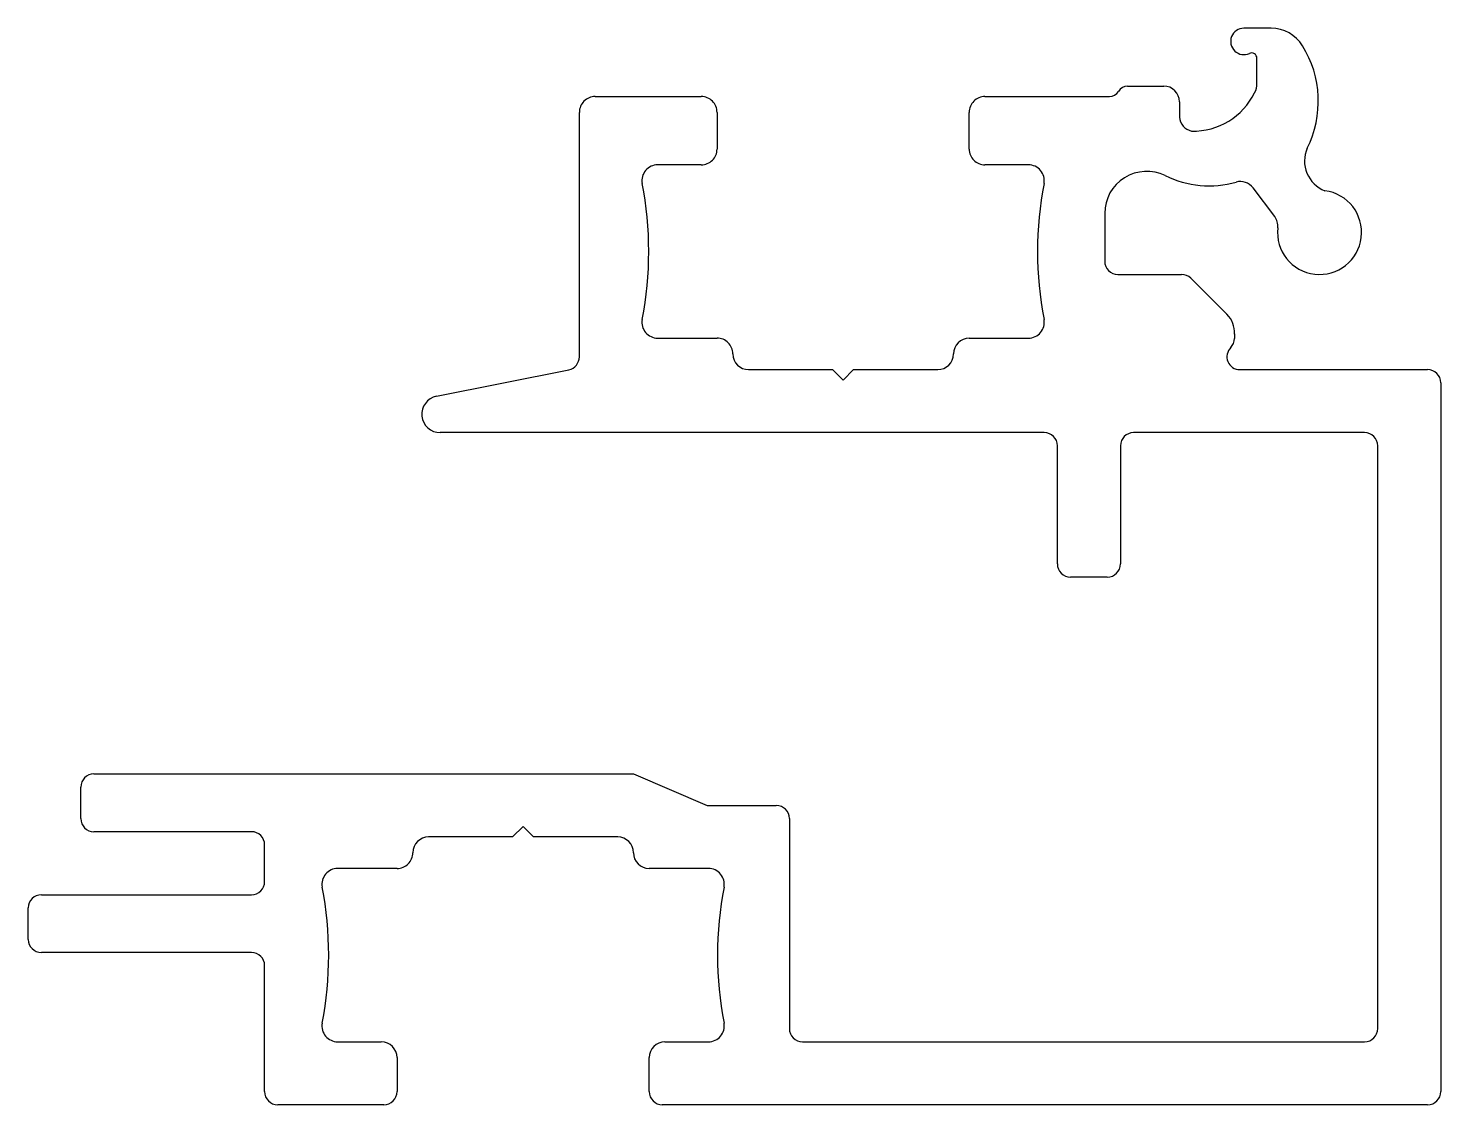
# Model space of a CAD drawing. Extents: x 61.6 to 88.5, y 27.2 to 47.7.
import ezdxf

# ---------------------------------------------------------------- set-up
doc = ezdxf.new("R2010")
doc.units = 0
doc.layers.get('0').update_dxf_attribs({"linetype": 'CONTINUOUS'})

msp = doc.modelspace()

# ---------------------------------------------------------------- linework, layer by layer
for p, q in [((85.283, 47.689), (84.764, 47.689)), ((85.88, 47.354), (85.881, 47.355)), ((85.012, 46.638), (85.012, 47.118)), ((82.552, 46.587), (83.238, 46.587)), ((72.415, 46.387), (74.436, 46.387)), ((79.836, 46.387), (82.205, 46.387)), ((83.538, 46.287), (83.538, 45.998)), ((72.115, 41.431), (72.115, 46.087)), ((74.736, 46.087), (74.736, 45.387)), ((79.536, 45.387), (79.536, 46.087)), ((74.436, 45.087), (73.606, 45.087)), ((80.665, 45.087), (79.836, 45.087)), ((85.352, 44.102), (84.939, 44.649)), ((82.115, 44.163), (82.115, 43.25)), ((82.365, 43), (83.578, 43)), ((83.755, 42.927), (84.441, 42.241)), ((73.606, 41.787), (74.736, 41.787)), ((79.536, 41.787), (80.665, 41.787)), ((84.587, 41.866), (84.587, 41.783)), ((69.396, 40.68), (71.914, 41.186)), ((75.335, 41.187), (75.336, 41.187)), ((75.336, 41.187), (76.936, 41.187)), ((76.936, 41.187), (77.136, 40.987)), ((77.136, 40.987), (77.336, 41.187)), ((77.336, 41.187), (78.936, 41.187)), ((84.688, 41.187), (88.262, 41.187)), ((88.512, 40.937), (88.512, 27.437)), ((80.965, 39.987), (69.465, 39.987)), ((87.062, 39.987), (82.665, 39.987)), ((81.215, 37.487), (81.215, 39.737)), ((82.415, 39.737), (82.415, 37.487)), ((87.312, 28.637), (87.312, 39.737)), ((82.165, 37.237), (81.465, 37.237)), ((62.874, 33.487), (73.143, 33.487)), ((73.143, 33.487), (74.549, 32.887)), ((62.624, 32.637), (62.624, 33.237)), ((74.549, 32.887), (75.863, 32.887)), ((76.113, 32.637), (76.113, 28.637)), ((65.874, 32.387), (62.874, 32.387)), ((69.244, 32.287), (69.244, 32.287)), ((70.844, 32.287), (69.244, 32.287)), ((71.044, 32.487), (70.844, 32.287)), ((71.244, 32.287), (71.044, 32.487)), ((72.845, 32.287), (71.244, 32.287)), ((66.124, 31.437), (66.124, 32.137)), ((68.644, 31.687), (67.515, 31.687)), ((74.574, 31.687), (73.444, 31.687)), ((61.624, 30.337), (61.624, 30.937)), ((61.874, 31.187), (65.874, 31.187)), ((65.874, 30.087), (61.874, 30.087)), ((66.124, 27.437), (66.124, 29.837)), ((67.515, 28.387), (68.344, 28.387)), ((73.744, 28.387), (74.574, 28.387)), ((76.363, 28.387), (87.062, 28.387)), ((68.644, 28.087), (68.644, 27.437)), ((73.444, 27.437), (73.444, 28.087)), ((68.394, 27.187), (66.374, 27.187)), ((88.262, 27.187), (73.694, 27.187))]:
    msp.add_line(p, q)
for centre, radius, start, end in [((84.764, 47.437), 0.251, 90, 294.8673), ((85.283, 46.989), 0.7, 31.4925, 90), ((84.182, 46.3), 2, 333.3666, 31.8171), ((84.912, 47.118), 0.1, 0, 114.8673), ((82.552, 46.387), 0.2, 90.0014, 150.0009), ((83.238, 46.287), 0.3, 0.0018, 90.0005), ((84.713, 46.615), 0.3, 328.8894, 4.3512), ((72.415, 46.087), 0.3, 90.0004, 180.0011), ((74.436, 46.087), 0.3, 0.0004, 90.0005), ((79.836, 46.087), 0.3, 90.0004, 180.0009), ((82.205, 46.587), 0.2, 269.9971, 329.9992), ((83.801, 47.03), 1.3, 268.6159, 333.9731), ((83.837, 46.023), 0.3, 184.841, 257.1957), ((74.436, 45.387), 0.3, 269.9999, 0.0009), ((79.836, 45.387), 0.3, 180.0014, 270.003), ((86.529, 45.162), 0.61, 156.6113, 248.5519), ((73.606, 44.787), 0.3, 89.9998, 190.232), ((80.665, 44.787), 0.3, 349.7681, 89.9981), ((82.915, 44.163), 0.8, 63.8482, 180), ((66.636, 43.437), 6.8, 349.0069, 10.9932), ((87.636, 43.437), 6.8, 169.0068, 190.9932), ((84.105, 46.587), 1.9, 243.8482, 285.6754), ((84.7, 44.469), 0.3, 36.999, 105.6805), ((86.205, 43.8), 0.8, 173.6584, 82.7525), ((85.112, 43.922), 0.3, 353.6587, 37.0002), ((82.365, 43.25), 0.25, 180, 270), ((83.578, 42.75), 0.25, 45, 90), ((84.088, 41.887), 0.5, 357.5181, 45.0009), ((73.606, 42.087), 0.3, 169.7675, 269.9996), ((80.665, 42.087), 0.3, 270.0002, 10.232), ((74.736, 41.487), 0.3, 359.9987, 90), ((79.536, 41.487), 0.3, 90, 180), ((84.337, 41.783), 0.25, 314.9998, 359.9999), ((71.865, 41.431), 0.25, 281.36, 360), ((75.336, 41.487), 0.3, 180, 269.9676), ((78.936, 41.487), 0.3, 270.0329, 0.0001), ((84.688, 41.433), 0.246, 134.9999, 270), ((88.262, 40.937), 0.25, 0.0001, 89.9999), ((69.465, 40.337), 0.35, 101.36, 270), ((80.965, 39.737), 0.25, 0.0001, 89.9999), ((82.665, 39.737), 0.25, 90, 180), ((87.062, 39.737), 0.25, 360, 90), ((81.465, 37.487), 0.25, 180, 270), ((82.165, 37.487), 0.25, 270, 0), ((62.874, 33.237), 0.25, 90, 180), ((75.863, 32.637), 0.25, 360, 90), ((62.874, 32.637), 0.25, 180, 270), ((65.874, 32.137), 0.25, 360, 90), ((69.244, 31.987), 0.3, 90.0324, 180), ((72.844, 31.987), 0.3, 360, 89.9672), ((68.644, 31.987), 0.3, 270, 0.0013), ((73.444, 31.987), 0.3, 180, 270), ((67.515, 31.387), 0.3, 89.9997, 190.2324), ((74.574, 31.387), 0.3, 349.768, 89.9998), ((65.874, 31.437), 0.25, 270, 0), ((60.544, 30.037), 6.8, 349.0068, 10.9931), ((81.544, 30.037), 6.8, 169.0068, 190.9932), ((61.874, 30.937), 0.25, 90, 180), ((61.874, 30.337), 0.25, 180, 270), ((65.874, 29.837), 0.25, 360, 90), ((67.515, 28.687), 0.3, 169.7681, 270.0003), ((74.574, 28.687), 0.3, 269.9997, 10.2318), ((76.363, 28.637), 0.25, 180, 270), ((87.062, 28.637), 0.25, 270, 0), ((68.344, 28.087), 0.3, 0.0002, 90.0001), ((73.744, 28.087), 0.3, 90.0046, 180), ((66.374, 27.437), 0.25, 180, 270), ((68.394, 27.437), 0.25, 270.0001, 359.9999), ((73.694, 27.437), 0.25, 179.9993, 270), ((88.262, 27.437), 0.25, 270, 0)]:
    msp.add_arc(centre, radius, start, end)

doc.saveas('drawing.dxf')
